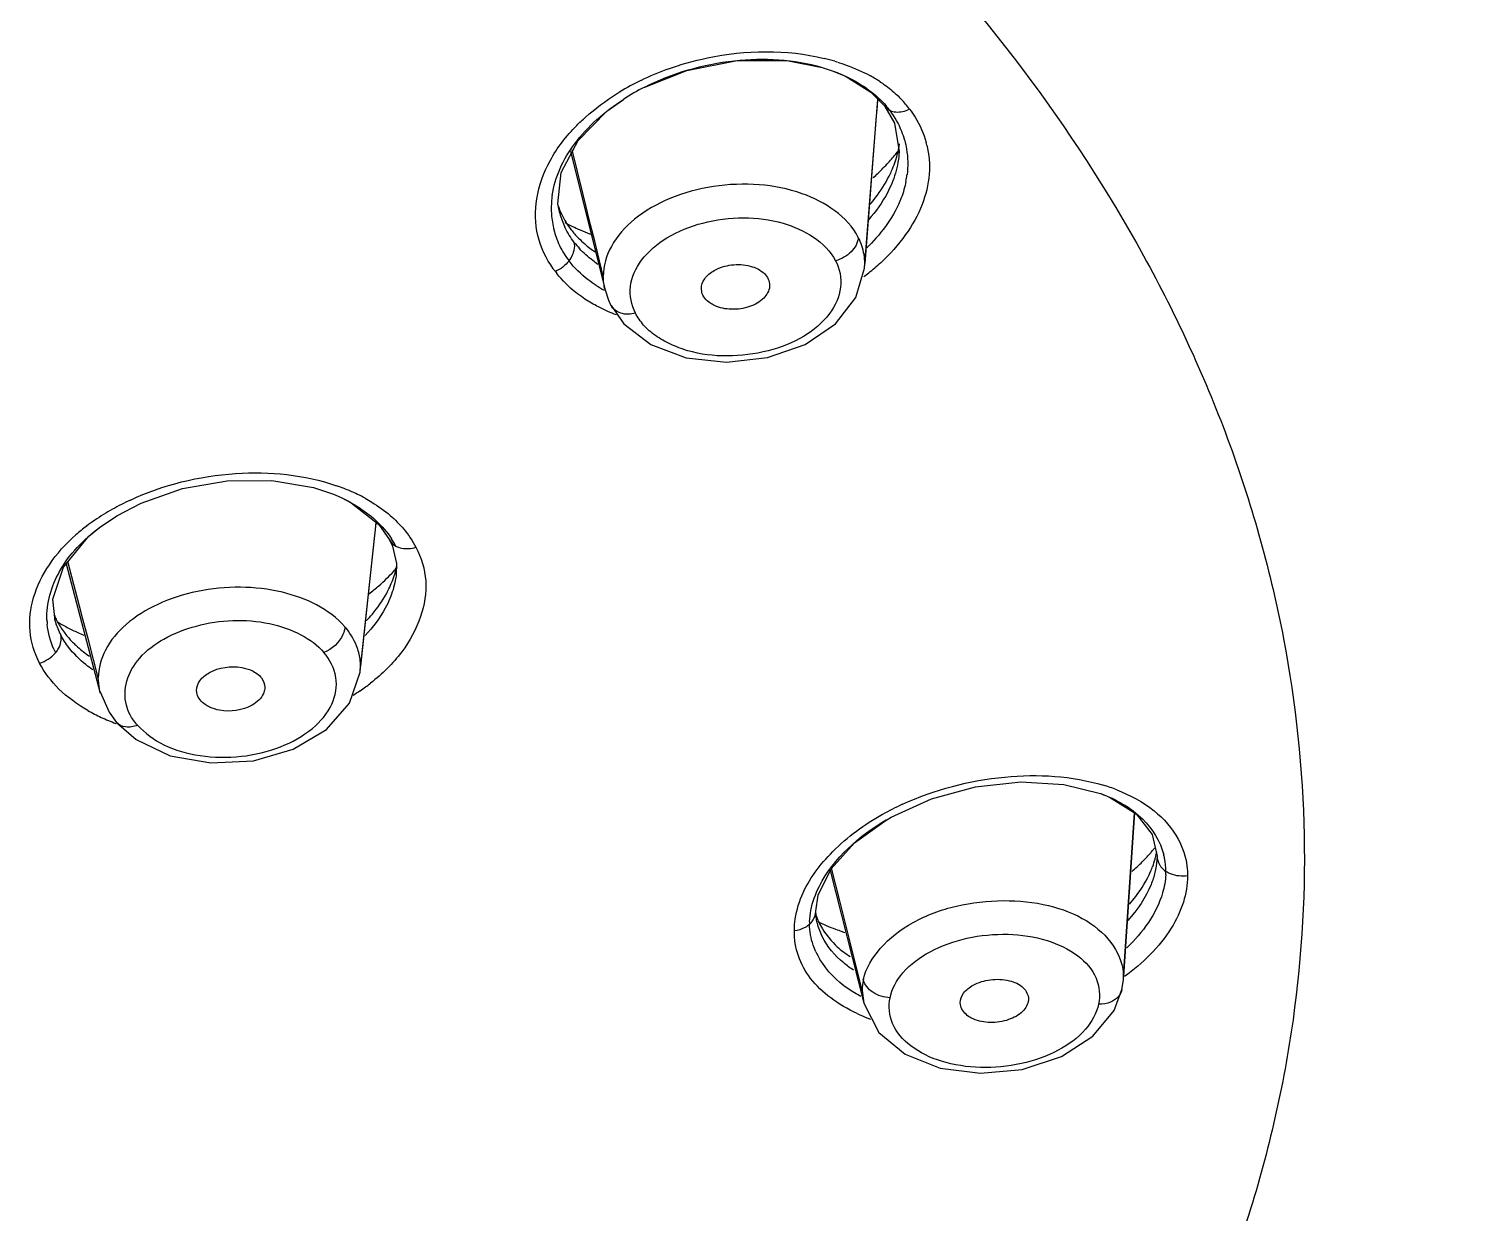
# Model space of a CAD drawing. Extents: x 0 to 1693, y 0 to 1240.
# Drawn here: x 811.98 to 828.96, y 605.73 to 619.58 of the extents above; entities that cross this region are included whole.
import ezdxf

# ---------------------------------------------------------------- set-up
doc = ezdxf.new("R2010")
doc.units = 0
doc.header["$LTSCALE"] = 40
doc.header["$MEASUREMENT"] = 0
doc.layers.add('DEF_LAYER_ASSEM_MEMBER', color=7, linetype='CONTINUOUS')

msp = doc.modelspace()

# ---------------------------------------------------------------- linework, layer by layer
at = {"layer": 'DEF_LAYER_ASSEM_MEMBER', "color": 7, "linetype": 'Continuous'}
for p, q in [((821.255, 619.132), (821.384, 619.089)), ((821.752, 616.785), (821.907, 618.756)), ((821.99, 618.675), (822.101, 618.48)), ((822.101, 618.48), (822.157, 618.148)), ((818.312, 618.147), (818.715, 616.532)), ((822.157, 618.148), (822.154, 618.102)), ((818.186, 617.426), (818.164, 617.538)), ((819.848, 616.504), (819.842, 616.545)), ((820.641, 616.584), (820.64, 616.57)), ((818.785, 616.348), (818.784, 616.348)), ((818.785, 616.348), (818.935, 616.134)), ((815.538, 614.14), (815.628, 614.101)), ((812.801, 613.75), (813.005, 613.888)), ((815.851, 612.069), (816.037, 613.801)), ((816.195, 613.608), (816.229, 613.532)), ((816.229, 613.532), (816.275, 613.33)), ((812.411, 613.328), (812.809, 611.815)), ((816.275, 613.33), (816.271, 613.2)), ((816.272, 613.202), (816.272, 613.2)), ((812.281, 612.661), (812.256, 612.911)), ((815.851, 612.06), (815.852, 612.069)), ((813.943, 611.803), (813.936, 611.845)), ((814.735, 611.882), (814.734, 611.863)), ((813.001, 611.471), (813.228, 611.271)), ((813.001, 611.471), (813.001, 611.471)), ((824.51, 610.64), (824.515, 610.639)), ((822.006, 610.331), (822.011, 610.334)), ((824.781, 608.502), (824.911, 610.412)), ((825.115, 610.16), (825.173, 609.906)), ((825.172, 609.864), (825.171, 609.861)), ((825.173, 609.906), (825.172, 609.861)), ((821.349, 609.74), (821.741, 608.188)), ((821.191, 609.159), (821.181, 609.264)), ((821.198, 609.126), (821.191, 609.159)), ((821.199, 609.124), (821.198, 609.126)), ((824.763, 608.348), (824.779, 608.461)), ((824.779, 608.461), (824.781, 608.502)), ((824.763, 608.348), (824.763, 608.348)), ((822.876, 608.154), (822.871, 608.193)), ((823.669, 608.236), (823.668, 608.225))]:
    msp.add_line(p, q, dxfattribs=at)
at = {"layer": 'DEF_LAYER_ASSEM_MEMBER', "color": 9, "linetype": 'Continuous'}
for p, q in [((821.895, 618.639), (821.889, 618.565)), ((821.898, 618.682), (821.895, 618.639)), ((821.904, 618.758), (821.898, 618.682)), ((821.889, 618.565), (821.754, 616.839)), ((818.334, 618.153), (818.329, 618.17)), ((818.455, 617.661), (818.334, 618.153)), ((818.494, 617.502), (818.455, 617.661)), ((818.511, 617.434), (818.494, 617.502)), ((818.185, 617.426), (818.183, 617.433)), ((818.547, 617.289), (818.511, 617.434)), ((818.594, 617.098), (818.547, 617.289)), ((818.63, 616.953), (818.594, 617.098)), ((818.695, 616.689), (818.63, 616.953)), ((821.752, 616.79), (821.754, 616.839)), ((816.025, 613.728), (816.014, 613.626)), ((816.034, 613.814), (816.025, 613.728)), ((816.014, 613.626), (815.854, 612.13)), ((812.591, 612.742), (812.431, 613.352)), ((812.595, 612.723), (812.591, 612.742)), ((812.671, 612.436), (812.595, 612.723)), ((812.281, 612.661), (812.277, 612.673)), ((812.787, 611.991), (812.671, 612.436)), ((815.852, 612.069), (815.854, 612.13)), ((812.806, 611.828), (812.787, 611.991)), ((824.909, 610.414), (824.78, 608.502)), ((821.461, 609.383), (821.365, 609.766)), ((821.472, 609.338), (821.461, 609.383)), ((821.585, 608.887), (821.472, 609.338)), ((821.181, 609.264), (821.181, 609.265)), ((821.723, 608.336), (821.585, 608.887)), ((824.779, 608.461), (824.78, 608.502)), ((821.723, 608.336), (821.741, 608.188))]:
    msp.add_line(p, q, dxfattribs=at)
at = {"layer": 'DEF_LAYER_ASSEM_MEMBER', "color": 7, "linetype": 'Continuous'}
for points in [[(819.179, 618.902), (819.671, 619.096), (820.259, 619.212), (820.841, 619.214), (821.255, 619.132)], [(821.384, 619.089), (821.527, 619.029), (821.825, 618.843), (821.991, 618.674)], [(818.164, 617.538), (818.201, 617.904), (818.399, 618.278), (818.738, 618.62), (818.93, 618.758)], [(818.935, 616.134), (819.251, 615.892), (819.663, 615.737), (820.137, 615.683), (820.617, 615.738), (821.055, 615.892), (821.41, 616.133), (821.651, 616.442), (821.752, 616.785)], [(818.715, 616.532), (818.756, 616.409), (818.784, 616.348)], [(813.005, 613.888), (813.288, 614.037), (813.772, 614.207), (814.293, 614.297), (814.816, 614.302), (815.305, 614.219), (815.538, 614.14)], [(815.628, 614.101), (815.745, 614.04), (816.068, 613.788), (816.195, 613.607)], [(812.256, 612.911), (812.378, 613.289), (812.677, 613.648), (812.802, 613.75)], [(813.228, 611.271), (813.629, 611.082), (814.104, 610.997), (814.601, 611.024), (815.068, 611.159), (815.455, 611.389), (815.726, 611.696), (815.851, 612.06)], [(812.809, 611.828), (812.912, 611.591), (813.001, 611.471)], [(822.011, 610.334), (822.061, 610.362), (822.536, 610.576), (823.051, 610.717), (823.578, 610.775), (824.084, 610.745), (824.51, 610.64)], [(824.514, 610.639), (824.617, 610.597), (824.929, 610.401), (825.115, 610.16)], [(821.181, 609.265), (821.209, 609.451), (821.359, 609.76), (821.634, 610.065), (822.006, 610.33)], [(824.422, 607.801), (824.671, 608.103), (824.763, 608.348)], [(821.741, 608.188), (821.92, 607.844), (822.226, 607.592), (822.634, 607.429), (823.106, 607.368), (823.594, 607.413), (824.054, 607.564), (824.422, 607.801)]]:
    msp.add_lwpolyline(points, dxfattribs=at)
at = {"layer": 'DEF_LAYER_ASSEM_MEMBER', "color": 9, "linetype": 'Continuous'}
for centre, radius, start, end in [((820.667, 616.746), 2.566, 73.2793, 76.1846), ((820.69, 616.826), 2.482, 72.5916, 73.2682), ((820.473, 616.221), 3.066, 115.8632, 121.1747), ((820.552, 616.056), 3.248, 109.8789, 115.8405), ((821.018, 617.562), 1.675, 56.817, 61.4214), ((820.415, 616.32), 2.95, 121.1992, 122.0244), ((821.242, 617.866), 1.296, 43.5756, 46.9386), ((821.287, 617.909), 1.234, 36.5687, 43.594), ((821.445, 617.974), 1.065, 13.5667, 15.1967), ((819.09, 617.669), 0.936, 195.0454, 205.701), ((821.044, 616.819), 0.713, 18.4775, 27.154), ((819.188, 617.542), 1.322, 215.2928, 217.1178), ((820.296, 618.644), 2.434, 308.1486, 312.4829), ((819.171, 617.523), 1.297, 216.9156, 218.1934), ((820.211, 618.75), 2.57, 306.5482, 308.1741), ((819.518, 618.055), 1.935, 242.2491, 246.4693), ((819.613, 618.272), 2.172, 246.4414, 249.269), ((814.807, 612.019), 2.349, 68.6314, 70.9474), ((814.462, 611.277), 3.082, 114.9498, 119.295), ((814.846, 612.119), 2.242, 66.7497, 68.628), ((814.914, 612.273), 2.074, 61.3633, 66.794), ((814.311, 611.542), 2.777, 119.2649, 124.3318), ((813.985, 612.001), 2.214, 127.0571, 131.3079), ((814.134, 611.804), 2.461, 124.3721, 127.0802), ((813.109, 612.899), 0.862, 196.033, 197.0563), ((813.142, 612.91), 0.897, 197.1355, 207.6445), ((815.213, 612.128), 0.641, 0.1767, 14.5627), ((814.371, 614.018), 2.63, 302.0834, 304.2063), ((814.49, 613.845), 2.421, 304.1886, 307.7557), ((813.7, 613.431), 2.094, 240.3116, 245.1789), ((813.805, 613.657), 2.343, 245.1628, 249.6585), ((823.925, 608.673), 2.155, 68.8708, 73.2114), ((823.519, 607.605), 3.196, 114.4839, 119.1656), ((824.486, 609.73), 0.79, 11.3475, 14.2595), ((824.483, 609.729), 0.793, 359.9962, 11.3186), ((824.505, 609.73), 0.772, 357.0602, 359.9836), ((821.918, 609.11), 0.81, 177.6702, 179.9881), ((820.996, 609.266), 0.185, 351.6178, 359.3838), ((822.005, 609.171), 0.908, 204.9016, 211.2846), ((822.311, 608.336), 0.588, 167.3327, 180.0091), ((822.465, 609.793), 1.903, 245.0945, 246.2238), ((822.489, 609.849), 1.964, 246.2401, 250.1177)]:
    msp.add_arc(centre, radius, start, end, dxfattribs=at)
at = {"layer": 'DEF_LAYER_ASSEM_MEMBER', "color": 7, "linetype": 'Continuous'}
for centre, radius, start, end in [((820.394, 616.502), 2.69, 116.8558, 122.9736), ((821.181, 617.962), 1.093, 37.4417, 41.2615), ((821.255, 618.02), 1, 21.2897, 37.37), ((821.246, 618.018), 1.009, 14.8294, 21.2461), ((820.342, 619.563), 2.287, 317.5816, 321.1541), ((820.431, 619.49), 2.172, 321.1784, 321.9173), ((821.018, 618.413), 1.157, 344.7889, 351.3161), ((820.227, 619.668), 2.443, 315.3891, 317.5969), ((820.118, 619.776), 2.597, 311.8981, 315.3768), ((821.147, 618.011), 1.109, 349.0614, 352.9431), ((819.168, 617.482), 1.083, 171.9681, 174.7683), ((819.14, 617.485), 1.054, 174.752, 183.6085), ((819.062, 617.826), 0.949, 198.7188, 205.8855), ((819.1, 617.482), 1.014, 183.6103, 194.518), ((819.097, 617.843), 0.988, 205.9254, 218.1806), ((819.262, 619.169), 2.111, 241.2201, 246.6088), ((819.072, 617.476), 0.986, 194.5719, 199.4266), ((819.087, 617.483), 1.003, 199.5052, 211.9653), ((819.185, 617.906), 1.097, 217.8786, 224.6579), ((819.263, 617.982), 1.205, 224.6379, 229.3138), ((819.352, 619.375), 2.336, 246.5687, 249.5259), ((819.388, 619.468), 2.435, 249.5097, 250.1804), ((819.123, 617.504), 1.044, 211.9441, 217.4319), ((819.23, 617.761), 1.105, 217.6686, 222.4964), ((820.263, 618.581), 2.173, 314.088, 315.0728), ((819.517, 617.971), 1.657, 236.9071, 240.7096), ((815.405, 613.088), 0.97, 27.3505, 33.1901), ((814.6, 614.736), 2.222, 311.4111, 317.7071), ((814.747, 614.599), 2.02, 317.7811, 319.4615), ((815.278, 613.501), 1.02, 343.2088, 349.1726), ((814.425, 614.931), 2.483, 307.9975, 311.463), ((813.092, 613.072), 0.891, 202.9544, 206.1308), ((813.116, 612.704), 0.931, 182.1304, 183.2664), ((813.108, 612.703), 0.922, 183.2655, 185.0876), ((813.094, 613.073), 0.893, 206.1287, 206.9301), ((813.094, 613.072), 0.893, 206.93, 208.0652), ((813.39, 614.434), 2.088, 238.5439, 242.4258), ((813.265, 613.183), 1.097, 216.7599, 223.5821), ((813.478, 614.602), 2.278, 242.4196, 245.9074), ((813.534, 614.727), 2.415, 245.8904, 247.6668), ((813.343, 613.256), 1.204, 223.5211, 225.7796), ((813.108, 612.71), 0.924, 204.4276, 207.3007), ((823.557, 611.301), 2.052, 319.5084, 320.6464), ((823.297, 611.548), 2.411, 311.0258, 314.9461), ((823.43, 611.414), 2.222, 314.9542, 318.2895), ((823.501, 611.35), 2.127, 318.3106, 318.748), ((823.523, 611.331), 2.097, 318.7472, 319.5098), ((824.048, 610.189), 1.147, 339.4456, 343.9872), ((824.125, 610.166), 1.066, 344.0107, 346.2436), ((824.191, 610.15), 0.998, 346.2352, 349.1244), ((823.981, 610.213), 1.218, 336.3977, 339.4663), ((821.986, 609.505), 0.854, 199.3995, 205.5541), ((822.254, 611.339), 2.437, 251.7489, 252.517)]:
    msp.add_arc(centre, radius, start, end, dxfattribs=at)
at = {"layer": 'DEF_LAYER_ASSEM_MEMBER', "color": 9, "linetype": 'Continuous'}
for points, start_tangent, end_tangent in [([(825.644, 587.109), (830.831, 589.705), (835.485, 592.628), (839.497, 595.745), (842.788, 598.951), (845.402, 602.242), (847.414, 605.643), (848.889, 609.168), (849.822, 612.784), (850.187, 616.444), (849.957, 620.1), (849.132, 623.719), (847.718, 627.271), (845.726, 630.73), (843.183, 634.056), (836.595, 640.14)], (0.914971, 0.403519), (-0.800849, 0.598866)), ([(817.456, 624.738), (821.902, 621.09), (825.015, 616.93), (826.025, 614.717), (826.653, 612.449), (826.894, 610.152), (826.743, 607.852), (826.202, 605.575), (825.278, 603.348), (822.328, 599.142), (818.025, 595.426), (812.567, 592.37)], (0.8344, -0.551159), (-0.912153, -0.409851)), ([(819.447, 619.111), (819.912, 619.243), (821.28, 619.237)], (0.940169, 0.34071), (0.971023, -0.238987)), ([(821.433, 619.195), (821.536, 619.16), (821.819, 619.033)], (0.954192, -0.299194), (0.877736, -0.479144)), ([(818.384, 618.454), (818.488, 618.551), (818.85, 618.822)], (0.704208, 0.709993), (0.847814, 0.530293)), ([(821.934, 618.964), (821.986, 618.929), (822.127, 618.813)], (0.836422, -0.548085), (0.7305, -0.682912)), ([(822.049, 618.627), (821.991, 618.674)], (-0.91339, 0.407085), (-0.607714, 0.794156)), ([(822.197, 618.617), (822.279, 618.644)], (0.980633, 0.195854), (0.904328, 0.426838)), ([(822.279, 618.644), (822.342, 618.551), (822.473, 618.254)], (0.599438, -0.800421), (0.262131, -0.965032)), ([(822.049, 618.627), (822.117, 618.611)], (0.91339, -0.407085), (0.997293, -0.073536)), ([(822.117, 618.611), (822.197, 618.617)], (0.997293, -0.073536), (0.980633, 0.195854)), ([(817.918, 617.595), (818.072, 618.04), (818.384, 618.454)], (0.158187, 0.987409), (0.704208, 0.709993)), ([(822.48, 618.224), (822.507, 617.883), (822.424, 617.527), (822.232, 617.176), (821.94, 616.848)], (0.234573, -0.972098), (-0.737115, -0.675767)), ([(821.678, 617.144), (821.021, 617.655), (820.52, 617.759), (819.983, 617.739), (819.475, 617.599), (819.06, 617.356), (818.789, 617.039), (818.695, 616.689)], (-0.455644, 0.890162), (0.002917, -0.999996)), ([(818.109, 616.778), (817.93, 617.165), (817.918, 617.595)], (-0.577677, 0.816265), (0.158187, 0.987409)), ([(819.07, 616.258), (819.012, 616.568), (819.142, 616.876), (819.439, 617.138), (819.858, 617.312), (820.335, 617.372), (820.798, 617.31), (821.412, 616.871)], (-0.402364, 0.91548), (0.473382, -0.880857)), ([(818.355, 617.086), (818.246, 617.263)], (-0.61068, 0.791877), (-0.433532, 0.901138)), ([(821.678, 617.144), (821.596, 616.977), (821.412, 616.871)], (-0.067995, -0.997686), (-0.967418, -0.253186)), ([(818.294, 616.87), (818.336, 616.941)], (0.611505, 0.79124), (0.401153, 0.916011)), ([(818.336, 616.941), (818.348, 616.973), (818.359, 617.065)], (0.401153, 0.916011), (-0.104396, 0.994536)), ([(818.359, 617.065), (818.355, 617.086)], (-0.104396, 0.994536), (-0.234636, 0.972083)), ([(821.754, 616.839), (821.72, 617.045)], (-0.002917, 0.999996), (-0.315938, 0.94878)), ([(818.294, 616.87), (818.134, 616.744)], (-0.611505, -0.79124), (-0.913753, -0.406271)), ([(821.412, 616.871), (821.47, 616.561), (821.34, 616.252), (821.043, 615.99), (820.622, 615.818), (820.145, 615.757), (819.682, 615.819), (819.48, 615.896), (819.305, 615.996), (819.167, 616.118), (819.07, 616.258)], (0.483153, -0.875536), (-0.507717, 0.861524)), ([(818.461, 616.436), (818.373, 616.5), (818.151, 616.722)], (-0.828304, 0.560278), (-0.618319, 0.785927)), ([(818.715, 616.533), (818.695, 616.689)], (-0.242208, 0.970224), (-0.002917, 0.999996)), ([(818.617, 616.343), (818.461, 616.436)], (-0.88457, 0.466408), (-0.828304, 0.560278)), ([(819.073, 616.259), (818.898, 616.258), (818.785, 616.348)], (-0.965869, -0.259033), (-0.460197, 0.887817)), ([(813.162, 614.072), (814.393, 614.382), (815.574, 614.24)], (0.906488, 0.422232), (0.945165, -0.326595)), ([(815.908, 614.093), (815.987, 614.047), (816.202, 613.892)], (0.877224, -0.480081), (0.759134, -0.650934)), ([(816.202, 613.892), (816.361, 613.732)], (0.759134, -0.650934), (0.641334, -0.767262)), ([(816.361, 613.732), (816.502, 613.521)], (0.641334, -0.767262), (0.459038, -0.888417)), ([(812.099, 612.165), (811.988, 612.54), (812.03, 612.931), (812.215, 613.316), (812.523, 613.664)], (-0.453694, 0.891158), (0.750661, 0.660688)), ([(816.195, 613.607), (816.266, 613.534)], (0.454003, -0.891), (0.872525, -0.488569)), ([(816.502, 613.521), (816.617, 613.128), (816.557, 612.71), (816.337, 612.298), (815.972, 611.931)], (0.476925, -0.878944), (-0.790304, -0.612715)), ([(816.266, 613.534), (816.335, 613.51)], (0.872525, -0.488569), (0.982288, -0.187377)), ([(816.335, 613.51), (816.419, 613.505)], (0.982288, -0.187377), (0.997673, 0.068178)), ([(816.419, 613.505), (816.502, 613.521)], (0.997673, 0.068178), (0.952215, 0.305428)), ([(816.272, 613.2), (816.261, 613.13), (816.198, 612.921)], (-0.109802, -0.993953), (-0.383374, -0.923593)), ([(815.672, 612.589), (814.94, 612.993), (814.45, 613.052), (813.946, 613.003), (813.483, 612.852), (813.111, 612.615), (812.87, 612.317), (812.787, 611.991)], (-0.654197, 0.756324), (0.001702, -0.999999)), ([(816.198, 612.921), (816.144, 612.808), (815.907, 612.486)], (-0.383374, -0.923593), (-0.690382, -0.723445)), ([(813.115, 611.674), (813.121, 611.954), (813.271, 612.223), (813.555, 612.447), (813.934, 612.599), (814.788, 612.627), (815.157, 612.496), (815.426, 612.289)], (-0.248965, 0.968512), (0.624557, -0.780979)), ([(815.672, 612.589), (815.649, 612.5), (815.426, 612.289)], (-0.080479, -0.996756), (-0.931478, -0.363797)), ([(815.834, 612.289), (815.808, 612.368), (815.672, 612.589)], (-0.251066, 0.96797), (-0.654197, 0.756324)), ([(812.287, 612.286), (812.322, 612.337), (812.348, 612.494)], (0.644151, 0.764898), (-0.253658, 0.967294)), ([(812.441, 612.349), (812.348, 612.494)], (-0.609726, 0.792613), (-0.463096, 0.886308)), ([(812.721, 612.086), (812.641, 612.147), (812.441, 612.349)], (-0.820471, 0.571688), (-0.609726, 0.792613)), ([(812.099, 612.165), (812.287, 612.286)], (0.959064, 0.283189), (0.644151, 0.764898)), ([(813.246, 611.438), (813.552, 611.211), (813.977, 611.084), (814.458, 611.075), (814.919, 611.187), (815.291, 611.401), (815.52, 611.686), (815.567, 611.998), (815.426, 612.289)], (0.690681, -0.72316), (-0.647115, 0.762392)), ([(812.663, 611.612), (812.327, 611.862), (812.099, 612.165)], (-0.868264, 0.496103), (-0.470291, 0.882511)), ([(813.158, 611.562), (813.115, 611.674)], (-0.463295, 0.886204), (-0.248965, 0.968512)), ([(813.246, 611.438), (813.158, 611.562)], (-0.669859, 0.742489), (-0.463295, 0.886204)), ([(813.246, 611.438), (813.105, 611.418), (813.001, 611.471)], (-0.931584, -0.363525), (-0.652563, 0.757734)), ([(822.195, 610.514), (823.392, 610.833), (824.547, 610.736)], (0.909768, 0.415118), (0.957168, -0.289534)), ([(824.701, 610.683), (825.138, 610.438), (825.421, 610.106)], (0.932499, -0.361172), (0.476787, -0.879019)), ([(824.515, 610.639), (825.003, 610.342), (825.252, 609.924)], (0.938646, -0.344881), (0.246302, -0.969193)), ([(821.017, 609.444), (821.379, 609.96), (821.962, 610.397)], (0.387997, 0.921661), (0.872834, 0.488018)), ([(821.123, 609.271), (821.223, 609.556), (822.006, 610.331)], (0.186558, 0.982444), (0.863847, 0.503755)), ([(825.421, 610.106), (825.523, 609.79), (825.531, 609.677)], (0.476787, -0.879019), (0.004215, -0.999991)), ([(825.171, 609.861), (825.149, 609.717)], (-0.072522, -0.997367), (-0.236819, -0.971554)), ([(825.173, 609.906), (825.2, 609.811), (825.219, 609.782)], (0.006318, -0.99998), (0.618155, -0.786056)), ([(825.531, 609.677), (825.481, 609.369), (825.339, 609.065), (824.791, 608.499)], (-0.011415, -0.999935), (-0.80888, -0.587974)), ([(825.275, 609.69), (825.238, 609.478), (824.821, 608.835)], (-0.051076, -0.998695), (-0.720795, -0.693149)), ([(825.149, 609.717), (825.103, 609.575), (824.831, 609.154)], (-0.236819, -0.971554), (-0.670744, -0.741689)), ([(825.219, 609.782), (825.277, 609.729)], (0.618155, -0.786056), (0.829002, -0.559245)), ([(825.531, 609.677), (825.332, 609.7), (825.277, 609.729)], (-0.988615, -0.150468), (-0.829002, 0.559245)), ([(820.93, 609.033), (820.936, 609.136), (821.017, 609.444)], (0.00651, 0.999979), (0.387997, 0.921661)), ([(821.737, 608.465), (821.935, 608.826), (822.32, 609.132), (822.825, 609.323), (823.377, 609.387), (823.904, 609.329), (824.351, 609.149), (824.662, 608.855), (824.78, 608.502)], (0.220112, 0.975475), (0, -1)), ([(821.108, 609.11), (821.135, 609.139), (821.179, 609.239)], (0.745984, 0.665964), (0.145298, 0.989388)), ([(821.109, 609.143), (821.123, 609.271)], (0.040554, 0.999177), (0.186558, 0.982444)), ([(821.256, 608.968), (821.199, 609.124)], (-0.441267, 0.897376), (-0.242241, 0.970216)), ([(821.057, 609.074), (820.93, 609.033)], (-0.872661, -0.488326), (-0.991965, -0.126511)), ([(821.663, 608.067), (821.355, 608.25), (821.12, 608.478), (820.977, 608.74), (820.93, 609.033)], (-0.906995, 0.421141), (0.002183, 0.999998)), ([(821.108, 609.11), (821.057, 609.074)], (-0.745984, -0.665964), (-0.872661, -0.488326)), ([(821.181, 608.789), (821.15, 608.867), (821.108, 609.11)], (-0.420212, 0.907426), (0.000107, 1)), ([(821.626, 608.572), (821.507, 608.658), (821.256, 608.968)], (-0.84516, 0.534513), (-0.441267, 0.897376)), ([(822.049, 608.246), (822.201, 608.543), (822.518, 608.789), (822.949, 608.947), (823.43, 608.993), (823.886, 608.921), (824.247, 608.74), (824.46, 608.479), (824.49, 608.177)], (0.19205, 0.981385), (-0.202206, -0.979343)), ([(821.709, 608.267), (821.559, 608.357), (821.229, 608.7)], (-0.886989, 0.461791), (-0.518563, 0.85504)), ([(822.051, 608.252), (821.848, 608.315), (821.736, 608.465)], (-0.999709, 0.02414), (-0.23833, 0.971184)), ([(824.763, 608.348), (824.718, 608.261), (824.629, 608.201)], (-0.211161, -0.977451), (-0.925938, -0.377676)), ([(824.49, 608.177), (824.335, 607.882), (824.017, 607.638), (823.586, 607.481), (823.106, 607.436), (822.651, 607.509), (822.291, 607.69), (822.079, 607.95), (822.051, 608.252)], (-0.20557, -0.978642), (0.216813, 0.976213)), ([(824.629, 608.201), (824.49, 608.177)], (-0.925938, -0.377676), (-0.999539, 0.030347))]:
    msp.add_spline(points, degree=3, dxfattribs=dict(at, start_tangent=start_tangent, end_tangent=end_tangent))
at = {"layer": 'DEF_LAYER_ASSEM_MEMBER', "color": 7, "linetype": 'Continuous'}
for points, start_tangent, end_tangent in [([(823.627, 586.926), (830.501, 590.356), (836.367, 594.376), (841.143, 598.88), (844.743, 603.762), (847.094, 608.918), (848.152, 614.251), (847.877, 619.667), (846.233, 625.072)], (0.921472, 0.388444), (-0.399831, 0.916589)), ([(819.179, 618.902), (820.227, 619.21), (821.255, 619.132)], (0.891915, 0.452204), (0.958043, -0.286625)), ([(821.384, 619.089), (821.568, 619.01), (822.003, 618.684)], (0.936837, -0.349766), (0.659236, -0.751936)), ([(818.096, 617.634), (818.358, 618.236), (818.93, 618.758)], (0.139662, 0.990199), (0.838602, 0.544745)), ([(822.221, 618.276), (822.242, 618.179), (822.248, 617.875)], (0.256101, -0.96665), (-0.122714, -0.992442)), ([(822.038, 617.861), (822.068, 617.922), (822.134, 618.11)], (0.448841, 0.893612), (0.261452, 0.965216)), ([(822.154, 618.102), (822.142, 618.02), (822.069, 617.774)], (-0.099081, -0.995079), (-0.38524, -0.922817)), ([(822.236, 617.8), (822.181, 617.607), (821.801, 617.046)], (-0.189638, -0.981854), (-0.706186, -0.708026)), ([(821.814, 617.528), (821.879, 617.609), (822.038, 617.861)], (0.655183, 0.75547), (0.448841, 0.893612)), ([(822.069, 617.774), (822.018, 617.665), (821.799, 617.35)], (-0.38524, -0.922817), (-0.659362, -0.751826)), ([(818.631, 616.828), (818.572, 616.872), (818.415, 617.015)], (-0.822324, 0.569019), (-0.675186, 0.737648)), ([(818.477, 617.068), (818.601, 616.974)], (0.75792, -0.652348), (0.828034, -0.560678)), ([(818.612, 616.582), (818.518, 616.648), (818.294, 616.87)], (-0.837507, 0.546427), (-0.607646, 0.794208)), ([(819.992, 616.756), (820.196, 616.822), (820.414, 616.808), (820.579, 616.72), (820.641, 616.584)], (0.868677, 0.495379), (0.002917, -0.999996)), ([(819.842, 616.545), (819.881, 616.66), (819.992, 616.756)], (-0.002917, 0.999996), (0.868677, 0.495379)), ([(819.995, 616.347), (819.941, 616.378), (819.847, 616.504)], (-0.907279, 0.420529), (-0.243783, 0.96983)), ([(820.64, 616.57), (820.571, 616.433), (820.407, 616.335), (820.194, 616.303), (819.995, 616.347)], (-0.080278, -0.996773), (-0.907279, 0.420529)), ([(815.628, 614.101), (815.81, 614.002), (816.217, 613.619)], (0.90509, -0.425221), (0.546844, -0.837235)), ([(812.186, 612.669), (812.333, 613.236), (812.801, 613.75)], (-0.037186, 0.999308), (0.798712, 0.601713)), ([(816.157, 612.975), (816.186, 613.033), (816.255, 613.207)], (0.480254, 0.877129), (0.288251, 0.957555)), ([(815.926, 612.663), (815.993, 612.738), (816.157, 612.975)], (0.689066, 0.724698), (0.480254, 0.877129)), ([(812.267, 612.328), (812.189, 612.621)], (-0.413495, 0.910506), (-0.088709, 0.996058)), ([(812.306, 612.652), (812.386, 612.526)], (0.46719, -0.884157), (0.597385, -0.801954)), ([(812.504, 612.393), (812.545, 612.354), (812.683, 612.246)], (0.716544, -0.697542), (0.822728, -0.568435)), ([(813.936, 611.845), (813.976, 611.959), (814.087, 612.054)], (-0.001702, 0.999999), (0.872849, 0.48799)), ([(814.087, 612.054), (814.465, 612.113), (814.582, 612.077)], (0.872849, 0.48799), (0.908284, -0.418354)), ([(814.582, 612.077), (814.695, 611.992), (814.735, 611.882)], (0.908284, -0.418354), (0.001702, -0.999999)), ([(814.734, 611.863), (814.72, 611.81), (814.585, 611.673)], (-0.108922, -0.99405), (-0.872849, -0.48799)), ([(814.089, 611.65), (814.036, 611.68), (813.942, 611.803)], (-0.908284, 0.418354), (-0.25754, 0.966268)), ([(814.585, 611.673), (814.206, 611.614), (814.089, 611.65)], (-0.872849, -0.48799), (-0.908284, 0.418354)), ([(824.85, 609.346), (824.925, 609.437), (825.097, 609.726)], (0.665013, 0.746832), (0.40022, 0.916419)), ([(821.49, 609.024), (821.415, 609.05), (821.203, 609.142)], (-0.949684, 0.313209), (-0.892923, 0.45021)), ([(821.215, 609.137), (821.258, 609.059), (821.431, 608.848)], (0.430894, -0.902403), (0.73746, -0.675391)), ([(821.431, 608.848), (821.582, 608.733)], (0.73746, -0.675391), (0.840934, -0.541138)), ([(823.021, 608.398), (823.225, 608.462), (823.443, 608.451), (823.608, 608.367), (823.669, 608.236)], (0.873799, 0.486287), (0, -1)), ([(822.871, 608.193), (822.91, 608.304), (823.021, 608.398)], (0, 1), (0.873799, 0.486287)), ([(823.023, 608.003), (822.969, 608.033), (822.876, 608.154)], (-0.915042, 0.403359), (-0.246537, 0.969133)), ([(823.668, 608.225), (823.601, 608.092), (823.436, 607.995), (823.223, 607.962), (823.023, 608.003)], (-0.069197, -0.997603), (-0.915042, 0.403359))]:
    msp.add_spline(points, degree=3, dxfattribs=dict(at, start_tangent=start_tangent, end_tangent=end_tangent))

doc.saveas('drawing.dxf')
